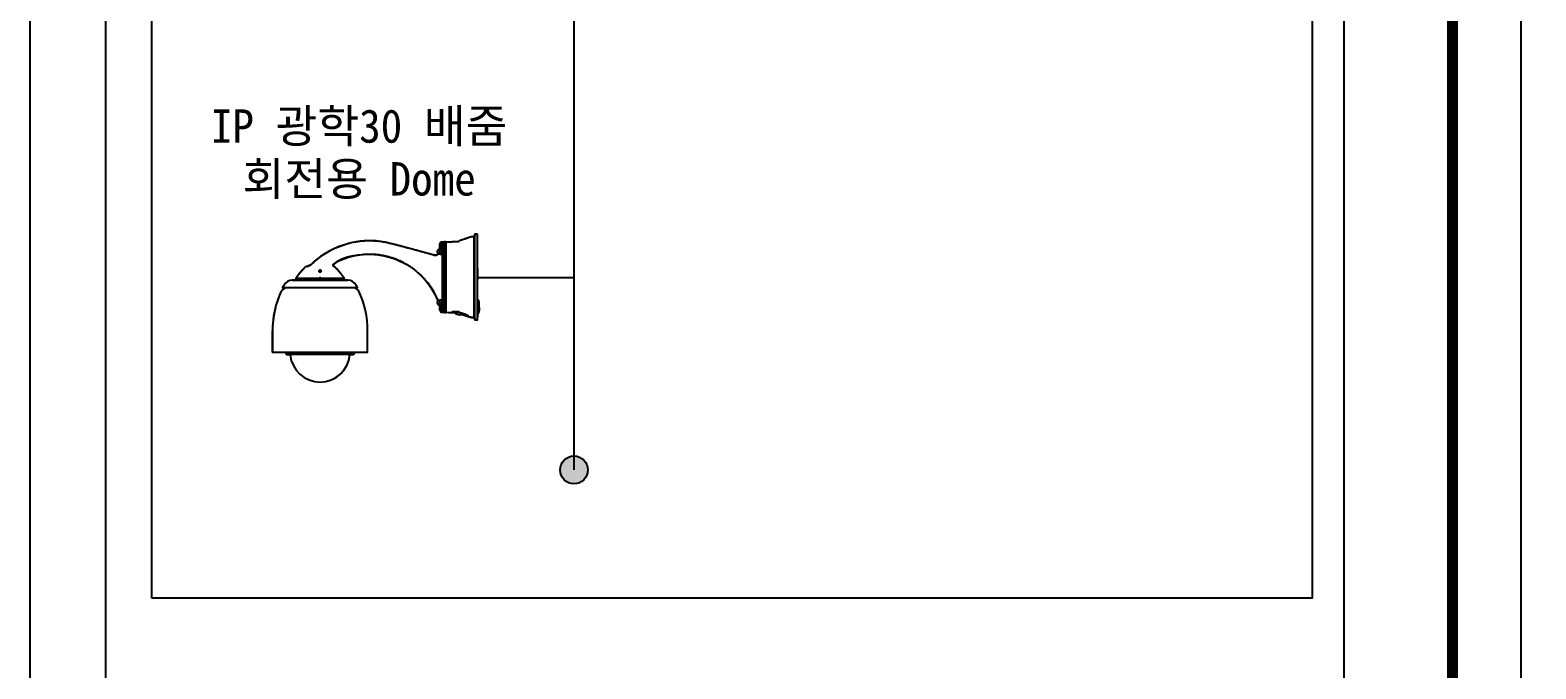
# Model space of a CAD drawing. Header units: millimetres. Extents: x 4 to 3929, y -454 to 587.
# Drawn here: x 798.4 to 1069.4, y -109.9 to 4.9 of the extents above; entities that cross this region are included whole.
import ezdxf
from ezdxf.enums import TextEntityAlignment as Align

# ---------------------------------------------------------------- set-up
doc = ezdxf.new("R2010")
doc.units = ezdxf.units.MM
doc.header["$LTSCALE"] = 10
for name, color, linetype in [('CZ-LIN1', 7, 'Continuous'), ('CZ-SYMB', 2, 'Continuous'), ('CZ-TABL-LIN1', 4, 'Continuous'), ('CZ-TEX2', 3, 'Continuous')]:
    doc.layers.add(name, color=color, linetype=linetype)
doc.styles.add('굴림체', font='GulimChe.ttf')

# ---------------------------------------------------------------- blocks, each defined once
blk = doc.blocks.new('WO')
at = {"layer": 'CZ-LIN1'}
h = blk.add_hatch(color=256, dxfattribs=at)
h.dxf.hatch_style = 1
edge = h.paths.add_edge_path()
edge.add_arc((0, 0), 2.5, 0, 360)
blk.add_circle((0, 0), 2.5, dxfattribs=at)

msp = doc.modelspace()

# ---------------------------------------------------------------- linework, layer by layer
at = {"layer": 'CZ-LIN1', "const_width": 2, "flags": 128}
msp.add_lwpolyline([(1054.39981516047, 136.0661228738645), (1054.39981516047, -296.2367370153703)], dxfattribs=at)
at = {"layer": 'CZ-LIN1', "flags": 128}
for points in [[(896.2885096123665, 122.7878304253018), (896.2885096123665, -74.14341365199743)], [(878.8392568841392, -39.55424641105583), (896.2885096123665, -39.55424641105583)]]:
    msp.add_lwpolyline(points, dxfattribs=at)
at = {"layer": 'CZ-SYMB', "linetype": 'Continuous'}
for p, q in [((878.3423719241382, -46.93133683634585), (878.3423719241382, -32.03905267634559)), ((878.4707536841374, -32.03905267634559), (878.3423719241382, -32.03905267634559)), ((878.4707536841374, -47.18810035634488), (878.4707536841374, -31.78228915634554)), ((878.8986928841393, -31.78228915634554), (878.4707536841374, -31.78228915634554)), ((878.8986928841393, -47.18810035634488), (878.8986928841393, -31.78228915634554)), ((872.1090806181537, -34.49542368434561), (872.1201359561378, -34.49542368434561)), ((872.1201359561378, -35.32562573234532), (872.1201359561378, -34.46974733234561)), ((872.4784377580249, -34.46974733234561), (872.1201359561378, -34.46974733234561)), ((872.4785163714837, -34.47052762469991), (872.1201359561378, -34.47052762469991)), ((872.1201359561378, -34.89768653234569), (872.4923628027091, -34.89768653234569)), ((872.1372535241383, -33.53852078198156), (872.3024243232826, -33.18592973234513)), ((872.1372535241383, -34.46974733234561), (872.1372535241383, -33.53852078198156)), ((872.1372535241383, -33.53852078198156), (872.4429758665256, -33.72165569776746)), ((872.3024243232826, -33.18592973234513), (872.6085295024704, -33.3692939764685)), ((872.3024243232826, -33.18592973234513), (872.9931319241357, -33.18592973234513)), ((872.5558429289338, -35.08018620936195), (872.5558429289338, -43.89053907743437)), ((872.7583610115134, -35.07945439995092), (872.7583610115134, -43.89093511256829)), ((872.9931319241357, -33.15169459634535), (872.9931319241357, -45.81869491634507)), ((872.9931319241357, -33.15169459634535), (873.2071015241368, -33.15169459634535)), ((873.2071015241368, -33.15169459634535), (873.2071015241368, -45.81869491634507)), ((875.5707061493408, -33.03535278488687), (875.6006383280978, -33.00537952875936)), ((853.0646580783284, -37.12805705726703), (853.0678742480284, -37.12546644361555)), ((853.1222011375114, -37.58821358205444), (853.122210646321, -37.58821095878648)), ((853.3768133484389, -37.77024799261869), (853.3793700595497, -37.77291614799731)), ((872.1090806181537, -35.29994938034599), (872.1201359561378, -35.29994938034599)), ((872.1201359561378, -35.32484543981866), (872.4785164509101, -35.32484543981866)), ((872.478437836595, -35.32562573234532), (872.1201359561378, -35.32562573234532)), ((845.5936404022209, -40.05007450034509), (855.5993302405559, -40.05007450034509)), ((846.2773137517931, -39.66835273394599), (850.4912646819973, -39.66835273394599)), ((846.2773137517931, -39.84466368434539), (846.2773137517931, -39.66835273394599)), ((846.2773137517931, -39.84466368434539), (854.9169772513412, -39.84466368434539)), ((847.0018166729376, -39.94736909234507), (847.0199264073601, -39.84466368434539)), ((847.0018744288095, -39.94736909234507), (854.1911374770639, -39.94736909234507)), ((847.1729923529379, -40.05007450034509), (847.1729923529379, -39.94736909234507)), ((850.4912646819973, -39.84466368434539), (850.4912646819973, -39.66835273394599)), ((850.7017472237069, -39.66835273394599), (854.9169801161408, -39.66835273394599)), ((850.7017472237069, -39.84466368434539), (850.7017472237069, -39.66835273394599)), ((854.0200195529383, -40.05007450034509), (854.0200195529383, -39.94736909234507)), ((854.1911952329397, -39.94736909234507), (854.1730854983443, -39.84466368434539)), ((854.9169801161408, -39.84466368434539), (854.9169801161408, -39.66835273394599)), ((843.8208922188944, -41.75083005661349), (844.2941092270778, -41.41947994034592)), ((843.8443790509593, -41.368127236345), (844.1112155284675, -40.90595290000272)), ((843.8443790509593, -41.368127236345), (857.3486328547438, -41.368127236345)), ((843.8443790509593, -41.368127236345), (843.9333245433493, -41.41947994034592)), ((857.2596873623563, -41.41947994034592), (843.9333245433493, -41.41947994034592)), ((857.3721196868112, -41.75083005661349), (856.898902678797, -41.41947994034592)), ((857.3486328547438, -41.368127236345), (857.0817963774086, -40.90595290000272)), ((857.3486328547438, -41.368127236345), (857.2596873623563, -41.41947994034592)), ((872.1090806181537, -43.67044013234579), (872.1201359561378, -43.67044013234579)), ((872.1090806181537, -44.47496582834503), (872.1201359561378, -44.47496582834503)), ((872.1201359561378, -44.50064218034515), (872.1201359561378, -43.64476378034544)), ((872.4784377580249, -43.64476378034544), (872.1201359561378, -43.64476378034544)), ((872.4785163714837, -43.6455440727002), (872.1201359561378, -43.6455440727002)), ((872.1201359561378, -44.07270298034587), (872.4923628027091, -44.07270298034587)), ((872.1201359561378, -44.49986188781929), (872.4785164509101, -44.49986188781929)), ((872.478437836595, -44.50064218034515), (872.1201359561378, -44.50064218034515)), ((872.1372535241383, -45.43186873070897), (872.1372535241383, -44.93106184330293)), ((872.1372535241383, -45.43186873070897), (872.442946840778, -45.24875120175091)), ((872.1372535241383, -45.43186873070897), (872.3024243232826, -45.78445978034563)), ((872.6085295024704, -45.60109553605173), (872.3024243232826, -45.78445978034563)), ((872.3024243232826, -45.78445978034563), (872.9931319241357, -45.78445978034563)), ((872.9931319241357, -45.81869491634507), (873.2071015241368, -45.81869491634507)), ((873.208658167528, -45.78903309673603), (874.8027728941352, -45.8726917608036)), ((874.4321520172805, -45.8015773483454), (874.5166405562788, -45.72813258184726)), ((874.4321632323679, -45.8015773483454), (875.6094105864877, -45.8015773483454)), ((878.8986928841393, -43.43079418034608), (878.9414868041379, -43.43079418034608)), ((879.2427560009392, -44.19252595634566), (878.8986928841393, -44.19252595634566)), ((879.2427560009392, -45.56193139634479), (878.8986928841393, -45.56193139634479)), ((878.9414868041379, -43.43079418034608), (878.9414868041379, -44.19252595634566)), ((878.9757219401372, -45.56193139634479), (878.9757219401372, -44.19252595634566)), ((879.0013982921391, -46.58646121329696), (879.0013982921391, -45.56193139634479)), ((879.2427560009392, -45.56193139634479), (879.2427560009392, -44.19252595634566)), ((876.1797830357341, -46.18304017284424), (877.6088896663673, -46.65982845398753)), ((878.0603689227714, -46.74536172318005), (878.3423719241382, -46.76016115634593)), ((878.4707536841374, -46.93133683634585), (878.3423719241382, -46.93133683634585)), ((878.8986928841393, -47.18810035634488), (878.4707536841374, -47.18810035634488)), ((879.0013982921391, -46.58646121329696), (878.8986928841393, -46.46831215673944)), ((842.0377219529371, -52.99095590834577), (842.0377219529371, -49.13950310834571)), ((859.1552899529361, -52.99095590834577), (859.1552899529361, -49.13950310834571)), ((842.0377219529371, -52.99095590834577), (859.1552899529361, -52.99095590834577)), ((856.5177705653707, -53.4188951083454), (844.6752604348108, -53.4188951083454))]:
    msp.add_line(p, q, dxfattribs=at)
at = {"layer": 'CZ-SYMB', "flags": 128}
msp.add_lwpolyline([(878.8986928841393, -31.78228915634554), (878.4707536841374, -31.78228915634554), (878.4707536841374, -32.03905267634559), (878.3423719241382, -32.0390526763457), (878.3513304996432, -32.20975821298293), (878.0403914517219, -32.22662297725606, 0.06908007093252908), (877.6088896663687, -32.31056105853202, -0.003895797116837471), (875.6769497573046, -32.95566811766855, 0.1322096112006575), (875.6006383280978, -33.00537952875936, -0.03918506988704414), (875.5548661976998, -33.04905330650524, -0.1328960848764588), (875.5354297787762, -33.05771837494547), (873.208658167528, -33.18135641578351), (873.2071015241368, -33.15169459634535), (872.9931319241357, -33.15169459634535), (872.9931319241357, -33.18592973234513), (872.3024243232826, -33.18592973234513), (872.1372535241383, -33.53852078198156), (872.1372535241383, -34.47052762469991), (872.1201359561378, -34.47052762470014), (872.1201359561378, -34.49542368434561), (872.1090806181537, -34.49542368434527, 0.3102512498861358), (871.6617843336589, -34.80253323409022, 0.03815248757171974), (871.6439764840954, -34.86195057456291, 0.1214983513387368), (871.6461899496567, -34.94424436436555, 0.2232385104528735), (871.917727784607, -35.26145539667891), (871.9069237428969, -35.27301895809376, -0.2224815479546947), (871.2361979114005, -35.54208988352798, -0.07006355443956633), (870.9358333868888, -35.48238369197247), (864.7052540626787, -33.81067374806935, 0.01488131085746479), (862.0997637703531, -33.19408990812497, 0.109935568918761), (856.4147204714445, -33.28721412916047, 0.07652739816632649), (851.2734101974279, -35.38933219705564, 0.06307015767018298), (849.1138829316903, -37.08921138050039, -0.09912985315664982), (848.5355741304522, -37.48080689490041, -0.06188457192689611), (848.3096478892021, -37.54430591816265, 0.1411839382132651), (847.8283950633381, -37.76553983338647), (847.5259508115571, -38.08297238689852), (847.1829777935077, -38.4764592342317, 0.03358161265581952), (846.2773137517918, -39.66835273394599), (846.2773137517918, -39.84466368434539), (847.0199264073601, -39.84466368434539), (847.0018744288095, -39.94736909234507), (847.1729923529379, -39.94736909234507), (847.1729923529379, -40.05007450034509), (845.5936404022209, -40.05007450034566, 0.2679491924157181), (844.1112155282945, -40.9059529003041), (843.8443790508638, -41.36812723628998), (843.9333245432224, -41.41947994034592), (844.2941092270778, -41.41947994034592), (843.8208922188944, -41.75083005661349, 0.1326507478994056), (843.603386963234, -42.01107811278621, 0.03101186508150012), (842.8402744382372, -43.97620172692348, 0.07725316669395825), (842.0377219529398, -49.13950310834571), (842.0377219529398, -52.99095590834577), (844.3378035976621, -52.99326314239579), (844.4072943422152, -53.22190874393232, 0.3324087562558729), (844.6752604348108, -53.4188951083454), (845.2183061656499, -53.41875424899808), (845.2252380816722, -53.44110425586996, -0.06851194864721989), (845.229057049216, -53.46419082673333, 0.9119895912627309), (855.9747057400546, -53.41875424899808), (856.5177705653707, -53.4188951083454, 0.3281745507945083), (856.7857175636648, -53.22190874392254), (856.8552083082127, -52.99326314239534), (859.1552899529361, -52.99326314239534), (859.1552899529361, -49.13950310834571, 0.1070230349589725), (857.5896249426173, -42.01107811271561, 0.1990061338419803), (857.4028355118623, -41.77371425464537), (856.898902678797, -41.41947994034592), (857.2596873623563, -41.41947994034592), (857.3486328547685, -41.36812723638991), (857.0817963774086, -40.90595290000272, 0.2679491926454592), (855.5993715036525, -40.05007450034566), (854.0200195529383, -40.05007450034509), (854.0200195529383, -39.94736909234507), (854.1911952329397, -39.94736909234507), (854.1730854983443, -39.84466368434539), (854.9169772513412, -39.84466368434539), (854.9169772513412, -39.66835273394599), (854.414198314727, -38.97772550143145, 0.04683832872522661), (853.2581478734946, -37.66727847392326, 0.1138208195848289), (853.1243806599898, -37.58932552547697, -0.2032256464379834), (853.0018328801809, -37.48569284673033, -0.2985487890129753), (853.0390896733934, -37.15564685800689, -0.09440712585632156), (853.1352003954701, -37.07634219345539), (853.7993131922503, -36.6197803237277, -0.430051616304448), (871.8217552153951, -43.76611133543236), (871.7753235493049, -43.80574519323545, 0.2014490539505647), (871.6408440521398, -44.07270298034587, 0.1298967660297152), (871.6560807432938, -44.15223650805171, 0.2215348059350826), (872.0439819164285, -44.47052430949168), (872.1042294875679, -44.68587398040813, -0.06956636873817956), (872.1372535241383, -44.93106184330293, 0.002512979339533824), (872.1372535241383, -45.43186873070897), (872.3024243232826, -45.78445978034563), (872.9931319241357, -45.78445978034563), (872.9931319241357, -45.81869491634507), (873.2071015241368, -45.81869491634507), (873.208658167528, -45.78903309673603), (873.7290651905078, -45.81634390165334), (874.7975510126057, -45.87241771802292), (874.9776304269983, -45.9976125619944, 0.2312289785741103), (876.1797830357341, -46.18304017284424), (877.6088896663659, -46.65982845398753, 0.06749344660569749), (878.0603689227714, -46.74536172318005), (878.3423719241382, -46.76016115634593), (878.3423719241382, -46.93133683634585), (878.4707536841374, -46.93133683634608), (878.4707536841374, -47.18810035634488), (878.8986928841393, -47.18810035634488), (878.8986928841393, -46.46831215673944), (879.0013982921391, -46.58646121329696), (879.0013982920016, -46.11526011302533), (879.0990301477698, -45.96271644753483, 0.2007592365062121), (879.2449092282466, -44.7224134086797), (879.2449092282466, -44.19252595634566, 0.2593635828611506), (878.9414868039898, -43.45732641079246), (878.9414868039898, -43.43079418034608), (878.8986928841393, -43.43079418034608), (878.8986928841393, -31.78228915634554)], format="xyb", dxfattribs=at)
at = {"layer": 'CZ-SYMB', "linetype": 'Continuous'}
for points in [[(878.3423719241382, -32.21022835634585), (878.0603689227714, -32.22502778951036), (878.0403914517219, -32.22662297725606), (878.02041811096, -32.22825474500155), (878.0004530307754, -32.2299596727463), (877.9805003414579, -32.23177434048989), (877.9605641732942, -32.23373532823234), (877.9406486565738, -32.23587921597334), (877.9207579215865, -32.23824258371246), (877.9075273321923, -32.23995626893884), (877.8810678216619, -32.24375919687657), (877.8612784075785, -32.24693566159692), (877.8415332675249, -32.25039014121296), (877.8218378047511, -32.2541216049782), (877.8021974225037, -32.25812902214659), (877.782617524032, -32.26241136197166), (877.7566305118228, -32.26854306710572), (877.743660051116, -32.27179497599388), (877.7242832224435, -32.27687094116379), (877.7049635860308, -32.28216015862051), (877.6856916098372, -32.28762708631632), (877.6664577618171, -32.29323618220303), (877.6472525099289, -32.29895190423292), (877.6280663221269, -32.30473871035872), (877.6088896663687, -32.31056105853202), (875.6876511183343, -32.95153773951108)], [(878.8986928841393, -37.96156892584384), (878.8986928841393, -39.89950468460836)]]:
    msp.add_lwpolyline(points, dxfattribs=at)
at = {"layer": 'CZ-SYMB', "linetype": 'Continuous', "flags": 128}
msp.add_lwpolyline([(873.208658167528, -33.18135641578351), (875.5146657288224, -33.06033782884026)], dxfattribs=at)
at = {"layer": 'CZ-SYMB', "linetype": 'Continuous'}
for centre, radius, start, end in [((871.8462548681393, -34.89768653234569), 0.205410816, 163.6651772192456, 196.3348227807544), ((872.1090806181537, -34.97471558834548), 0.479291904, 90, 163.6651772192456), ((872.1090806181537, -34.82065747634522), 0.479291904, 196.3348227807544, 270), ((858.8113858965162, -48.26585639768246), 15.200400384, 136.6048158773108, 144.9890085218341), ((842.381626009188, -48.26585639768246), 15.200400384, 34.44468530559096, 43.65440188401082), ((845.5936404022209, -41.76183130034565), 1.7117568, 90, 149.9999999910054), ((855.5993715036525, -41.76183130034565), 1.7117568, 30.00000000899455, 90), ((859.0483051529395, -49.13950310834571), 17.0105832, 155.2248556997159, 180), ((844.193985092699, -42.28366191133421), 0.6504675839999999, 124.9999994635184, 155.2248553675128), ((856.9990268130055, -42.28366191133421), 0.6504675839999999, 24.77514463248717, 55.00000053648154), ((842.1447067529361, -49.13950310834571), 17.0105832, 0, 24.77514430028407), ((871.8462548681393, -44.07270298034587), 0.205410816, 163.6651772192456, 196.3348227807544), ((872.1090806181537, -44.14973203634588), 0.479291904, 90, 163.6651772192456), ((872.1090806181537, -43.9956739243454), 0.479291904, 196.3348227807544, 270), ((875.8089718601391, -44.60970675732631), 1.617841494426344, 227.4514138835299, 292.6077177778898), ((878.4636331161489, -44.07270298034587), 0.7791228846195724, 351.1394669067397, 52.16986036980958), ((877.6897047251177, -45.16822733234517), 1.617841494426344, 324.1710020718863, 15.99544533036087), ((858.9156440009385, -48.68759931314548), 15.200400384, 196.4548622273469, 197.355644221019), ((844.6752413403335, -53.13816699314543), 0.2807281152, 197.355644221019, 270), ((845.0586618457937, -53.48051835314527), 0.17117568, 5.473457178790585, 21.15074132455776), ((850.5965059529381, -52.94987374514517), 5.39203392, 185.4734571787906, 354.5265428212094), ((856.134350059911, -53.48051835314527), 0.17117568, 158.8492586754422, 174.5265428212094), ((856.5177705653707, -53.13816699314543), 0.2807281152, 270, 342.644355778981), ((842.2773679049362, -48.68759931314548), 15.200400384, 342.644355778981, 343.545137772653)]:
    msp.add_arc(centre, radius, start, end, dxfattribs=at)
for points in [[(871.0563319680969, -35.51472299919078), (870.1666642110526, -35.2759383030741), (869.4790709842866, -35.09133538277399), (868.7928238567047, -34.9071599420671), (868.1848090833982, -34.74443659054305), (867.5824253336732, -34.58365516805191), (866.3920659216103, -34.26506574767973), (865.2679557728211, -33.96181038577083), (864.7054088452237, -33.81109771688159), (864.1415557586888, -33.66231618765289), (863.0004048203573, -33.37891036855126), (862.4175926008531, -33.25394055255845), (861.8252918035835, -33.1479028081975), (861.2408065742654, -33.06787156596681), (860.6543514187624, -33.0120178299843), (859.4794682602881, -32.97024883635004), (857.8334218709085, -33.06306026077561), (856.2067472360382, -33.33172102408992), (854.6204780252567, -33.7749775078496), (853.0937271841724, -34.38776592616), (850.2967147698096, -36.08427148882413), (849.1138829316903, -37.08921138050039)], [(872.3948871694915, -34.4697309744555), (872.4063615590626, -34.35803401216344), (872.420917304645, -34.28188982539052), (872.4367721534752, -34.25577773234602)], [(872.4367721534752, -34.25577773234602), (872.4526270550286, -34.28189000255691), (872.4671829206063, -34.35803528297197), (872.4792559798307, -34.47786874895996), (872.4878768107326, -34.63152806287951), (872.4923628521794, -34.80653879465183), (872.4923627530659, -34.98884216277827), (872.4878765671533, -35.16385110867463), (872.4792557162198, -35.31750779932713), (872.4671827478892, -35.43733905235513), (872.4526270023055, -35.51348323930006), (872.4367721534752, -35.53959533234467)], [(872.543211399297, -34.47000942456361), (872.5388357956065, -34.37918778852429), (872.5316402643093, -34.25778663009828), (872.5232538958148, -34.14487319739544), (872.5138372626684, -34.04299454584827), (872.5036004730894, -33.95414861522738), (872.4981887258941, -33.91463113930479), (872.492580506163, -33.87840154644584), (872.4867806790526, -33.8455424836917), (872.4808146898245, -33.81623908062249), (872.4747135305236, -33.79068401600648), (872.4685097994993, -33.76899768608689), (872.4622331467845, -33.75126073258321), (872.4590727627274, -33.7438727241605), (872.4558998241337, -33.73746706557654), (872.4527143051532, -33.73204149799903), (872.4495096278508, -33.72759861268389), (872.4462775754462, -33.72414221315398), (872.4429758425599, -33.72165573799271)], [(872.5466421652663, -34.55537501553908), (872.5448416624345, -34.50864906161655), (872.543211399297, -34.47000942456361)], [(872.5547733792914, -34.89762019937359), (872.5530752239408, -34.78800814881845), (872.5496227150634, -34.64575129217349), (872.5466421652663, -34.55537501553908)], [(872.5558429118153, -35.08018620936195), (872.5551469067063, -34.93265878351883), (872.5547733792914, -34.89762019937359)], [(872.6085295024704, -33.36929397646827), (872.6091622203389, -33.3696688294682), (872.609808542047, -33.37004350324753)], [(872.609808542047, -33.37004350324753), (872.6433080895886, -33.42952210489898), (872.6751588774309, -33.56822709973528), (872.703102295203, -33.77555180910326), (872.7263335902239, -34.04331392628751), (872.7437604290276, -34.35864418276776), (872.7547078570112, -34.71240586898557), (872.7583610115134, -35.07945439995058)], [(875.5707061493408, -33.03535278488675), (875.55426199554, -33.048217019817), (875.5352046768833, -33.05671196076582), (875.5146657288224, -33.06033782884015)], [(875.6876511183343, -32.95153773951085), (875.6559879541005, -32.96490143700248), (875.6267509386064, -32.98299129912675), (875.6006383280978, -33.00537952875936)], [(848.1991251799759, -37.57605579497658), (848.0394883611593, -37.62916783371406), (847.8933250800126, -37.71248182442332), (847.7662823309834, -37.8227796148509)], [(848.1991227011824, -37.57605548857214), (848.5313960339674, -37.46906154915951), (848.8395457565359, -37.305061192827), (849.1138829316903, -37.08921138050039)], [(853.1219910001921, -37.588105723745), (853.1151740944345, -37.58480203722945), (853.0471665982836, -37.5364182223675), (852.9954896664888, -37.46716618863991), (852.9677080313068, -37.38374227627025), (852.9678439997424, -37.29549837701995), (852.995610451987, -37.21267889350713), (853.0463339592052, -37.14447449585293)], [(853.0135210149451, -37.18323634891703), (852.9780013680845, -37.25416150971478), (852.9642965066796, -37.33229119041721), (852.9735560371828, -37.41107163432355), (853.005003234369, -37.48389450536979), (853.0560001985014, -37.5446512112909), (853.1222011375114, -37.5882135820541)], [(853.0646583318405, -37.12805736709572), (853.0135210149451, -37.18323634891703)], [(853.0463339592052, -37.14447449585293), (853.064663962663, -37.12806425520432)], [(871.8220650697638, -43.77606106563655), (871.695590075032, -43.4350650044895), (870.9876050294629, -41.96727394132733), (870.1494610435748, -40.74688227470153), (869.2220782100678, -39.68929716929642), (868.305436762771, -38.78967235146922), (867.8285357237576, -38.37331582249669), (867.3371443369981, -37.98306941685212), (866.883761914462, -37.65811895432319), (866.4144806441038, -37.35393034294941), (865.4345456770666, -36.80727788963998), (864.4640790743465, -36.36484289679743), (863.9687237706562, -36.17362232539324), (863.4672870846161, -36.00296336006693), (862.4595402382206, -35.72669803089582), (861.9567956424589, -35.62053672080253), (861.456229849322, -35.5348283364923), (860.9668804639807, -35.46979782677238), (860.4741551176444, -35.42308172589344), (859.4815792294148, -35.3872485161686), (858.0859298590856, -35.46574761384568), (856.7015282088655, -35.66254985802948), (856.0138086044612, -35.79666697216373), (855.3327624155793, -35.96798139433236), (854.667050674238, -36.19281710787448), (854.0288102767315, -36.4860139223598), (853.067875925547, -37.12546513292284)], [(853.351306201032, -37.74483587903717), (853.2176960087804, -37.64043423370947), (853.1219851379387, -37.58811283232819)], [(853.12233719308, -37.58827699340043), (853.215359165129, -37.63896356775558), (853.3015234025981, -37.70084809374384), (853.3768133332046, -37.77024800716765)], [(853.3768092763412, -37.77025214996206), (853.351306201032, -37.74483587903717)], [(871.0563318934642, -35.51472327717966), (871.2779060523005, -35.54423352209312), (871.4997395046355, -35.51583296135493), (871.7068257580668, -35.43118885789795), (871.8849602320302, -35.29581345941244), (871.917727784607, -35.2614553966788)], [(872.4367721534752, -35.53959533234467), (872.420917251924, -35.5134830621339), (872.4063613865171, -35.43733778154785), (872.3948871568227, -35.32564209674069)], [(846.3520106303895, -39.55894377905577), (846.3440214023099, -39.57064077130337), (846.325611265185, -39.59759874009717), (846.3032937107369, -39.63028667338915), (846.2773137517931, -39.66835273394588)], [(846.2773137517931, -39.66835273394588), (846.3034857493087, -39.63000535557262)], [(846.3569334556801, -39.55173672849003), (846.3567824871172, -39.55195774265383), (846.3520106303895, -39.55894377905577)], [(846.3616196297382, -39.54487642216566), (846.3569334556801, -39.55173672849003)], [(847.7714917156609, -39.94736909234507), (847.7809279924159, -39.9125192379463), (847.7900971567117, -39.88080108797396), (847.7990410770876, -39.85189794037569), (847.8013890406551, -39.84464485810213)], [(847.9324671267584, -39.84466363436184), (847.9313697448088, -39.86178062789656), (847.9258884708427, -39.94736909234507)], [(850.4244738727934, -38.39251471285115), (850.4255669575537, -38.36988538757896), (850.437013062568, -38.31692858121914), (850.4600994652496, -38.26935551206373), (850.4951858531119, -38.22886213671518), (850.5411567382721, -38.20052606110778), (850.5965059529381, -38.18963926577783)], [(850.5965059529381, -38.59216201494803), (850.5436553657071, -38.58257001094807), (850.4992190580242, -38.55737150048105), (850.4644158876811, -38.52074743823164), (850.4400848241814, -38.47597093788352), (850.4266463549263, -38.42435058016713), (850.4244738727934, -38.39251471285115)], [(850.4912646819973, -39.66835273394588), (850.5005441144112, -39.63074333826466), (850.5158359196994, -39.59798603192041), (850.5363914233671, -39.5716819963335), (850.5623449377194, -39.55300669096005), (850.5934370694708, -39.5449403591922), (850.6262458115373, -39.55099841217736), (850.654208234946, -39.5693783751417), (850.676223780888, -39.59643497553441), (850.6920697095816, -39.629617161483), (850.7017472237069, -39.66835273394588)], [(850.5965059529381, -38.18963926577783), (850.6486573246602, -38.19927476996736), (850.6926940458284, -38.22459252535111), (850.7274229272955, -38.26134094690281), (850.7519583206358, -38.3060871320381), (850.7659303961784, -38.35760667429702), (850.7685380827218, -38.39253561220369)], [(850.7685380827218, -38.39253561220369), (850.7677249503149, -38.41204314565982), (850.7568909738086, -38.46506663830019), (850.7340618111996, -38.51275262811384), (850.6988649809605, -38.55319546880764), (850.6523015999403, -38.58143953406375), (850.5965059529381, -38.59216201494803)], [(853.2925800245039, -39.94736909234507), (853.2846627261601, -39.94453480685979), (853.2773324559776, -39.93644965603858), (853.271161872101, -39.92513152178901), (853.2656508952186, -39.91122740230594), (853.2606294467189, -39.895219963709), (853.2559304139406, -39.87719184482478), (853.25146174786, -39.85718612988455), (853.2489496362296, -39.8446758682876)], [(872.1042294875679, -44.68587398040802), (872.0423119233074, -44.46455506522148)], [(872.1042295926704, -44.6858739519929), (872.1223283470299, -44.7660650764185), (872.1334665715326, -44.84799306072784), (872.1372535239666, -44.93106184330281)], [(872.3948871694915, -43.64474742245568), (872.4063615590626, -43.53305046016351), (872.420917304645, -43.45690627339047), (872.4367721534752, -43.43079418034597)], [(872.4367721534752, -44.71461178034508), (872.420917251924, -44.68849951013408), (872.4063613865171, -44.61235422954746), (872.3948871568227, -44.50065854474053)], [(872.4367721534752, -43.43079418034597), (872.4526270550286, -43.45690645055709), (872.4671829206063, -43.53305173097272), (872.4792559798307, -43.65288519696048), (872.4878768107326, -43.80654451088014), (872.4923628521794, -43.98155524265246), (872.4923627530659, -44.16385861077742), (872.4878765671533, -44.33886755667515), (872.4792557162198, -44.49252424732731), (872.4671827478892, -44.61235550035576), (872.4526270023055, -44.68849968730058), (872.4367721534752, -44.71461178034508)], [(872.4429467587845, -45.24875106344177), (872.4430099315123, -45.24871340889979), (872.4462775754462, -45.24624729936488), (872.4495096278508, -45.24279090000675), (872.4527143051532, -45.23834801452051), (872.4558998241337, -45.23292244694267), (872.4590727627274, -45.22651678835928), (872.4622331467845, -45.2191287799368), (872.4685097994993, -45.20139182643231), (872.4747135305236, -45.17970549651295), (872.4808146898245, -45.15415043206906), (872.4867806790526, -45.1248470288275), (872.492580506163, -45.09198796607382), (872.4981887258941, -45.05575837321499), (872.5036004730894, -45.01624089729262), (872.5138372626684, -44.92739496667139), (872.5232538958148, -44.82551631512376), (872.5316402643093, -44.71260288242092), (872.5388357956065, -44.59120172399582), (872.5432113178158, -44.50038194435501)], [(872.5432113178158, -44.50038194435501), (872.5448416624345, -44.46174045090299), (872.5466421556807, -44.41501475682537)], [(872.5466421556807, -44.41501475682537), (872.5496227150634, -44.32463822051818), (872.5530752239408, -44.18238136370121), (872.5547733847686, -44.07276885918861)], [(872.5547733847686, -44.07276885918861), (872.5551469067063, -44.03773072900174), (872.5558429239691, -43.89053907743437)], [(872.609808542047, -45.60034600944346), (872.6091622448157, -45.60072066867269), (872.6085295024704, -45.6010955360515)], [(872.7583610115134, -43.89093511256817), (872.7547057946831, -44.25808619916268), (872.7437393858863, -44.61223877411896), (872.7262983852063, -44.92758094836324), (872.7030588378038, -45.19524066448946), (872.6751132490165, -45.40242754662393), (872.6432976329795, -45.54089897275799), (872.609808542047, -45.60034600944346)], [(875.5146657288224, -45.74079786835625), (875.2758735382911, -45.73201578705061), (875.0523318971436, -45.7261032393842), (874.8508685066649, -45.72324408994655), (874.6772111586306, -45.72351769219006), (874.5363180196009, -45.72691673828024), (874.4322459237455, -45.73334721049048), (874.368047324406, -45.74262817766578), (874.3456360086518, -45.7545065125729)], [(874.3456360086518, -45.7545065125729), (874.3659765754055, -45.76870239792095), (874.4286689458402, -45.78474443317725)], [(874.4286689458402, -45.78474443317725), (874.4347780646403, -45.7860312405312)], [(874.4347780646403, -45.7860312405312), (874.4476834594464, -45.7885901560411)], [(874.5283803186528, -45.80166412431572), (874.5319270392001, -45.80217390688767), (874.6727353276478, -45.8204778125596), (874.7124506304481, -45.8250433375473)], [(874.7124506304481, -45.8250433375473), (874.7482357783203, -45.82897864212282)], [(875.5707061493408, -45.76512577212623), (875.5543431833062, -45.7525155767978), (875.5352884461554, -45.74421944681455), (875.5146657288224, -45.74079786835625)], [(875.6006383280978, -45.79471987737509), (875.5856362029012, -45.77988295707814), (875.5707061493408, -45.76512577212623)], [(875.6876511155956, -45.84780153534018), (875.6410918345766, -45.82634328965321), (875.6006383280978, -45.79471987737509)], [(877.3352860406226, -46.47435210892388), (877.3101488500749, -46.45208410555699), (877.2373322153028, -46.41426913610098), (877.1177419160065, -46.36162946195896), (876.9537141577007, -46.29538995022244), (876.7494430144857, -46.21740025271049), (876.5112885259437, -46.13020701215441), (876.2477814479371, -46.03701380964594), (875.9692284160521, -45.94150721575147), (875.6876511155956, -45.84780153534018)], [(876.2134795123409, -46.17579905951595), (876.2559462442341, -46.18937170533934), (876.5200534251455, -46.27209848335599), (876.7571729033627, -46.34339261247612), (876.9597161650302, -46.40108884855806), (877.1220883689898, -46.44372327356439), (877.2403921414868, -46.47040558138565), (877.312016708139, -46.48066873475693), (877.3352860406226, -46.47435210892388)], [(878.0603689227714, -46.74536172318005), (877.9075273321923, -46.73043324358093), (877.7566305118228, -46.70184644541371), (877.6088896663673, -46.65982845398742)]]:
    msp.add_spline(points, degree=3, dxfattribs=at)
at = {"layer": 'CZ-TABL-LIN1', "ltscale": 10}
msp.add_lwpolyline([(1530.919238440258, -137.5700123716978), (1530.919238440258, -404.9633298163221, -0.4142135623730955), (1522.919238438628, -412.9633298179519), (806.4184424770557, -412.9633298179519, -0.4142135623730945), (798.4184424754259, -404.9633298163221), (798.4184424754259, 476.2632948637881), (1522.919238438628, 476.2632948637881, -0.414213562373095), (1530.919238440258, 468.2632948621583), (1530.919238440258, -48.65234517266538)], format="xyb", dxfattribs=at)
at = {"layer": 'CZ-TABL-LIN1', "flags": 128}
for points in [[(812.0379597483542, -393.2607452739691), (812.0379597483542, 457.738264617258), (1384.233560228388, 457.738264617258), (1384.233560228388, -393.2607452739691)], [(1066.688922324746, 447.5912877558492), (1066.688922324746, -378.7866681836804), (1034.874264401558, -378.7866681836804), (1034.874264401558, 447.5912877558492)], [(820.3269396761227, -97.1875949035009), (820.3269396761227, 165.3023753889406), (1029.14801546233, 165.3023753889406), (1029.14801546233, -97.1875949035009)]]:
    msp.add_lwpolyline(points, close=True, dxfattribs=at)

# ---------------------------------------------------------------- block references
at = {"layer": 'CZ-LIN1'}
msp.add_blockref('WO', (896.2885096123665, -74.14341365199743), dxfattribs=at)

# ---------------------------------------------------------------- texts
at = {"layer": 'CZ-TEX2', "style": '굴림체'}
for s, p in [('IP 광학30 배줌', (857.627996071593, -12.22828984125795)), ('회전용 Dome', (857.627996071593, -21.74241813939534))]:
    msp.add_text(s, height=6, dxfattribs=at).set_placement(p, align=Align.MIDDLE)

doc.saveas('drawing.dxf')
